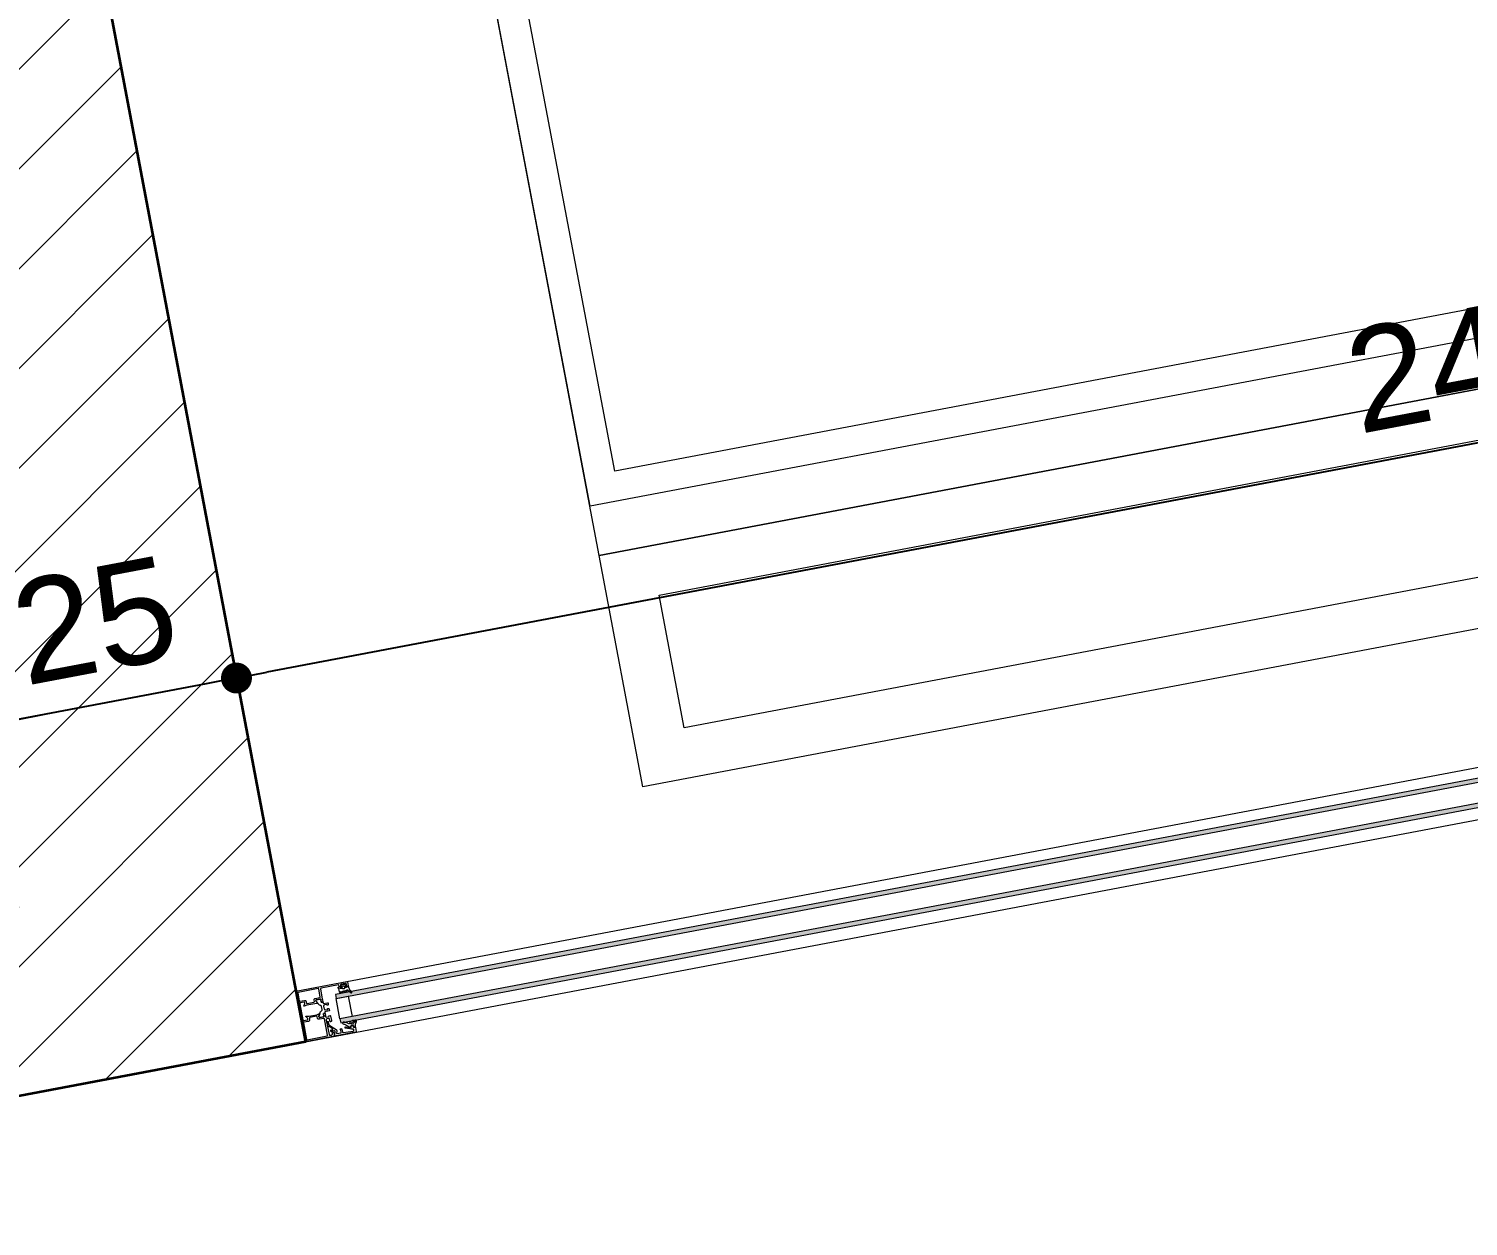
# Model space of a CAD drawing. Header units: centimetres. Extents: x 56941 to 84569, y -27946 to -11680.
# Drawn here: x 57811.7 to 57951.7, y -23895.2 to -23778.7 of the extents above; entities that cross this region are included whole.
import ezdxf

# ---------------------------------------------------------------- set-up
doc = ezdxf.new("R2010")
doc.units = ezdxf.units.CM
doc.header["$LTSCALE"] = 50.8
doc.header["$PDMODE"] = 1
doc.header["$PDSIZE"] = -2
doc.layers.get('0').update_dxf_attribs({"lineweight": 18})
for name, color, linetype, lineweight in [('0-PROJET-COTATIONS', 7, 'Continuous', 13), ('0-PROJET-DESSINS CRÉES', 7, 'Continuous', 9), ('0-PROJET-MENUISERIES EXT', 7, 'Continuous', 5), ('0-PROJET-MUR BETON', 7, 'Continuous', 35)]:
    doc.layers.add(name, color=color, linetype=linetype, lineweight=lineweight)
doc.styles.add('Helvetica', font='Helvetica')
doc.dimstyles.new('IS cotation 1_20ème', dxfattribs={"dimtxt": 10.08724, "dimasz": 3.007568, "dimexe": 1, "dimexo": 15.875, "dimgap": 3, "dimtad": 1, "dimdec": 1, "dimtxsty": 'Helvetica', "dimblk": 'DOT', "dimblk1": 'DOT', "dimblk2": 'DOT', "dimcen": 0, "dimdle": 10, "dimazin": 0, "dimtfac": 1, "dimtdec": 1, "dimtix": 1, "dimtmove": 0, "dimatfit": 0, "dimldrblk": 'VW_FILLEDARROW', "dimfxl": 0, "dimfrac": 2, "dimtolj": 1, "dimarcsym": 0})

# ---------------------------------------------------------------- blocks, each defined once
blk = doc.blocks.new('Groupe-210-1')
at = {"color": 7, "lineweight": 13, "flags": 128}
for points in [[(19023.37, -45960.05), (19023.39, -45960.15), (19023.42, -45960.34), (19023.42, -45960.35), (19023.41, -45960.37), (19023.4, -45960.37), (19023.3, -45960.39), (19023.28, -45960.39), (19023.27, -45960.38), (19023.27, -45960.37), (19023.22, -45960.13), (19023.21, -45960.11), (19023.2, -45960.1), (19023.18, -45960.09), (19023.16, -45960.09), (19022.78, -45960.16), (19022.76, -45960.17), (19022.75, -45960.19), (19022.74, -45960.2), (19022.74, -45960.22), (19022.75, -45960.29), (19022.93, -45960.5), (19022.94, -45960.51), (19022.94, -45960.51), (19022.93, -45960.52), (19022.93, -45960.52), (19022.92, -45960.52), (19022.63, -45960.53), (19021.87, -45960.67), (19021.6, -45960.77), (19021.6, -45960.78), (19021.59, -45960.77), (19021.58, -45960.77), (19021.58, -45960.76), (19021.58, -45960.76), (19021.67, -45960.5), (19021.66, -45960.43), (19021.65, -45960.41), (19021.64, -45960.4), (19021.62, -45960.39), (19021.6, -45960.39), (19021.22, -45960.46), (19021.2, -45960.47), (19021.18, -45960.48), (19021.18, -45960.5), (19021.18, -45960.52), (19021.22, -45960.75), (19021.44, -45961.9), (19021.48, -45962.14), (19021.49, -45962.16), (19021.51, -45962.17), (19021.52, -45962.18), (19021.54, -45962.18), (19021.93, -45962.11), (19021.94, -45962.1), (19021.96, -45962.09), (19021.97, -45962.07), (19021.97, -45962.05), (19021.95, -45961.98), (19021.77, -45961.77), (19021.77, -45961.76), (19021.77, -45961.76), (19021.77, -45961.75), (19021.78, -45961.75), (19021.78, -45961.75), (19022.07, -45961.74), (19022.84, -45961.6), (19023.11, -45961.5), (19023.11, -45961.5), (19023.12, -45961.5), (19023.12, -45961.5), (19023.12, -45961.51), (19023.12, -45961.51), (19023.03, -45961.77), (19023.05, -45961.84), (19023.05, -45961.86), (19023.07, -45961.88), (19023.09, -45961.88), (19023.1, -45961.88), (19023.49, -45961.81), (19023.51, -45961.8), (19023.52, -45961.79), (19023.53, -45961.77), (19023.53, -45961.75), (19023.48, -45961.52), (19023.48, -45961.5), (19023.49, -45961.49), (19023.51, -45961.48), (19023.61, -45961.46), (19023.62, -45961.46), (19023.63, -45961.47), (19023.64, -45961.49), (19023.68, -45961.67), (19023.67, -45961.68), (19023.66, -45961.69), (19023.66, -45961.7), (19023.67, -45961.75), (19023.68, -45961.76), (19023.69, -45961.77), (19023.69, -45961.77), (19023.7, -45961.8), (19023.71, -45961.82), (19023.72, -45961.83), (19023.74, -45961.84), (19023.76, -45961.84), (19024.03, -45961.79), (19024.02, -45961.71), (19024.12, -45961.69), (19024.13, -45961.69), (19024.15, -45961.7), (19024.16, -45961.7), (19024.17, -45961.72), (19024.18, -45961.73), (19024.26, -45962.17), (19024.26, -45962.2), (19024.26, -45962.22), (19024.25, -45962.24), (19024.24, -45962.26), (19024.22, -45962.27), (19024.2, -45962.28), (19024.18, -45962.29), (19024.13, -45962.3), (19024.08, -45962.05), (19024.08, -45962.03), (19024.07, -45962.01), (19024.05, -45962), (19024.03, -45961.98), (19024.01, -45961.98), (19023.99, -45961.97), (19023.97, -45961.97), (19023.84, -45962), (19023.82, -45962.01), (19023.8, -45962.02), (19023.78, -45962.03), (19023.77, -45962.05), (19023.76, -45962.07), (19023.76, -45962.09), (19023.76, -45962.12), (19024.03, -45963.52), (19024.03, -45963.54), (19024.04, -45963.56), (19024.06, -45963.58), (19024.08, -45963.59), (19024.1, -45963.6), (19024.12, -45963.6), (19024.14, -45963.6), (19024.27, -45963.58), (19024.29, -45963.57), (19024.31, -45963.56), (19024.33, -45963.54), (19024.34, -45963.52), (19024.35, -45963.5), (19024.35, -45963.48), (19024.35, -45963.46), (19024.32, -45963.28), (19024.38, -45963.27), (19024.5, -45963.36), (19024.57, -45963.69), (19021.72, -45964.23), (19021.67, -45963.97), (19021.34, -45962.25), (19021.34, -45962.22), (19021.03, -45960.6), (19021.01, -45960.5), (19020.84, -45959.59), (19020.79, -45959.32), (19025.75, -45958.38), (19025.77, -45958.38), (19025.79, -45958.39), (19025.8, -45958.4), (19025.81, -45958.42), (19025.88, -45958.81), (19025.88, -45958.83), (19025.87, -45958.85), (19025.86, -45958.86), (19025.84, -45958.87), (19025.71, -45958.9), (19025.69, -45958.9), (19025.68, -45958.89), (19025.66, -45958.87), (19025.66, -45958.86), (19025.65, -45958.81), (19025.74, -45958.79), (19025.72, -45958.64), (19025.71, -45958.62), (19025.69, -45958.59), (19025.68, -45958.58), (19025.65, -45958.57), (19025.63, -45958.56), (19025.6, -45958.56), (19025.21, -45958.64), (19025.18, -45958.64), (19025.16, -45958.66), (19025.14, -45958.68), (19025.13, -45958.7), (19025.13, -45958.73), (19025.13, -45958.75), (19025.16, -45958.9), (19025.25, -45958.88), (19025.26, -45958.93), (19025.26, -45958.95), (19025.26, -45958.97), (19025.24, -45958.98), (19025.22, -45958.99), (19024.97, -45959.04), (19024.95, -45959.04), (19024.93, -45959.03), (19024.92, -45959.02), (19024.91, -45959), (19024.91, -45958.98), (19024.91, -45958.96), (19024.91, -45958.94), (19024.93, -45958.93), (19024.95, -45958.92), (19024.97, -45958.91), (19024.99, -45958.91), (19025.01, -45958.89), (19025.01, -45958.87), (19025.01, -45958.86), (19024.99, -45958.74), (19024.99, -45958.72), (19024.97, -45958.71), (19024.95, -45958.7), (19024.93, -45958.7), (19023.27, -45959.01), (19023.25, -45959.02), (19023.23, -45959.03), (19023.21, -45959.05), (19023.2, -45959.08), (19023.19, -45959.1), (19023.19, -45959.13)], [(19022.63, -45960.04), (19022.66, -45960.03), (19022.69, -45960.02), (19023.13, -45959.93), (19023.15, -45959.93), (19023.16, -45959.91), (19023.17, -45959.9), (19023.17, -45959.88), (19023.03, -45959.11), (19023.02, -45959.09), (19023.01, -45959.08), (19022.99, -45959.07), (19022.97, -45959.07), (19021.02, -45959.44), (19021.01, -45959.45), (19020.99, -45959.46), (19020.98, -45959.48), (19020.98, -45959.5), (19021.13, -45960.26), (19021.14, -45960.28), (19021.15, -45960.29), (19021.17, -45960.3), (19021.19, -45960.3), (19021.63, -45960.22), (19021.66, -45960.22), (19021.7, -45960.22), (19021.73, -45960.23), (19021.76, -45960.25), (19021.78, -45960.28), (19021.79, -45960.31), (19021.8, -45960.34), (19021.83, -45960.47), (19021.84, -45960.48), (19021.85, -45960.5), (19021.87, -45960.51), (19021.89, -45960.51), (19022.56, -45960.38), (19022.57, -45960.37), (19022.59, -45960.36), (19022.59, -45960.34), (19022.6, -45960.32), (19022.57, -45960.19), (19022.57, -45960.16), (19022.57, -45960.13), (19022.59, -45960.1), (19022.6, -45960.07)], [(19022.69, -45960.02), (19023.13, -45959.93), (19023.15, -45959.93), (19023.16, -45959.91), (19023.17, -45959.9), (19023.17, -45959.88), (19023.03, -45959.11), (19023.02, -45959.09), (19023.01, -45959.08), (19022.99, -45959.07), (19022.97, -45959.07), (19021.02, -45959.44), (19021.01, -45959.45), (19020.99, -45959.46), (19020.98, -45959.48), (19020.98, -45959.5), (19021.13, -45960.26), (19021.14, -45960.28), (19021.15, -45960.29), (19021.17, -45960.3), (19021.19, -45960.3), (19021.63, -45960.22), (19021.66, -45960.22), (19021.7, -45960.22), (19021.73, -45960.23), (19021.76, -45960.25), (19021.78, -45960.28), (19021.79, -45960.31), (19021.8, -45960.34), (19021.83, -45960.47), (19021.84, -45960.48), (19021.85, -45960.5), (19021.87, -45960.51), (19021.89, -45960.51), (19022.56, -45960.38), (19022.57, -45960.37), (19022.59, -45960.36), (19022.59, -45960.34), (19022.6, -45960.32), (19022.57, -45960.19), (19022.57, -45960.16), (19022.57, -45960.13), (19022.59, -45960.1), (19022.6, -45960.07), (19022.63, -45960.04), (19022.66, -45960.03)], [(19023.51, -45961.48), (19023.49, -45961.49), (19023.48, -45961.5), (19023.48, -45961.52), (19023.53, -45961.75), (19023.53, -45961.77), (19023.52, -45961.79), (19023.51, -45961.8), (19023.49, -45961.81), (19023.14, -45961.88), (19023.11, -45961.87), (19023.09, -45961.86), (19023.06, -45961.85), (19023.05, -45961.82), (19023.04, -45961.8), (19023.04, -45961.77), (19023.04, -45961.74), (19023.17, -45961.37), (19023.18, -45961.33), (19023.2, -45961.3), (19023.23, -45961.28), (19023.31, -45961.21), (19023.33, -45961.19), (19023.34, -45961.17), (19023.35, -45961.14), (19023.35, -45961.11), (19023.28, -45960.79), (19023.28, -45960.77), (19023.26, -45960.75), (19023.24, -45960.73), (19023.22, -45960.72), (19023.11, -45960.68), (19023.08, -45960.67), (19023.05, -45960.65), (19023.03, -45960.62), (19022.77, -45960.32), (19022.76, -45960.3), (19022.75, -45960.27), (19022.75, -45960.24), (19022.75, -45960.21), (19022.77, -45960.19), (19022.79, -45960.17), (19022.81, -45960.16), (19023.16, -45960.09), (19023.18, -45960.09), (19023.2, -45960.1), (19023.21, -45960.11), (19023.22, -45960.13), (19023.27, -45960.37), (19023.27, -45960.38), (19023.28, -45960.39), (19023.3, -45960.39), (19023.38, -45960.38), (19023.4, -45960.38), (19023.42, -45960.38), (19023.43, -45960.4), (19023.44, -45960.42), (19023.46, -45960.52), (19023.88, -45960.44), (19023.9, -45960.44), (19023.92, -45960.45), (19023.93, -45960.46), (19023.94, -45960.48), (19023.95, -45960.56), (19023.95, -45960.59), (19023.95, -45960.61), (19023.94, -45960.64), (19023.92, -45960.65), (19023.9, -45960.67), (19023.83, -45960.7), (19023.81, -45960.61), (19023.58, -45960.65), (19023.56, -45960.66), (19023.54, -45960.67), (19023.52, -45960.69), (19023.51, -45960.71), (19023.5, -45960.74), (19023.5, -45960.76), (19023.56, -45961.06), (19023.57, -45961.08), (19023.58, -45961.11), (19023.6, -45961.12), (19023.62, -45961.14), (19023.65, -45961.14), (19023.68, -45961.14), (19023.9, -45961.1), (19023.88, -45961), (19023.96, -45961), (19023.99, -45961.01), (19024.01, -45961.02), (19024.03, -45961.04), (19024.04, -45961.06), (19024.05, -45961.09), (19024.07, -45961.17), (19024.07, -45961.19), (19024.06, -45961.2), (19024.05, -45961.22), (19024.03, -45961.23), (19023.61, -45961.31), (19023.63, -45961.41), (19023.63, -45961.43), (19023.62, -45961.45), (19023.6, -45961.46), (19023.59, -45961.47)], [(19023.87, -45963.65), (19023.88, -45963.64), (19023.88, -45963.63), (19023.88, -45963.61), (19023.58, -45962.01), (19023.57, -45961.99), (19023.56, -45961.98), (19023.54, -45961.97), (19023.52, -45961.97), (19023.08, -45962.05), (19023.04, -45962.05), (19023.01, -45962.05), (19022.98, -45962.04), (19022.95, -45962.02), (19022.93, -45961.99), (19022.91, -45961.96), (19022.9, -45961.93), (19022.88, -45961.8), (19022.87, -45961.79), (19022.86, -45961.77), (19022.84, -45961.77), (19022.82, -45961.76), (19022.15, -45961.89), (19022.13, -45961.9), (19022.12, -45961.91), (19022.11, -45961.93), (19022.11, -45961.95), (19022.13, -45962.08), (19022.14, -45962.11), (19022.13, -45962.14), (19022.12, -45962.18), (19022.1, -45962.2), (19022.08, -45962.23), (19022.05, -45962.24), (19022.01, -45962.25), (19021.57, -45962.34), (19021.55, -45962.34), (19021.54, -45962.36), (19021.53, -45962.38), (19021.53, -45962.4), (19021.84, -45964), (19021.84, -45964.01), (19021.85, -45964.02), (19021.86, -45964.03), (19021.88, -45964.04), (19021.89, -45964.04), (19023.84, -45963.67), (19023.85, -45963.66)], [(19023.58, -45962.01), (19023.57, -45961.99), (19023.56, -45961.98), (19023.54, -45961.97), (19023.52, -45961.97), (19023.08, -45962.05), (19023.04, -45962.05), (19023.01, -45962.05), (19022.98, -45962.04), (19022.95, -45962.02), (19022.93, -45961.99), (19022.91, -45961.96), (19022.9, -45961.93), (19022.88, -45961.8), (19022.87, -45961.79), (19022.86, -45961.77), (19022.84, -45961.77), (19022.82, -45961.76), (19022.15, -45961.89), (19022.13, -45961.9), (19022.12, -45961.91), (19022.11, -45961.93), (19022.11, -45961.95), (19022.13, -45962.08), (19022.14, -45962.11), (19022.13, -45962.14), (19022.12, -45962.18), (19022.1, -45962.2), (19022.08, -45962.23), (19022.05, -45962.24), (19022.01, -45962.25), (19021.57, -45962.34), (19021.55, -45962.34), (19021.54, -45962.36), (19021.53, -45962.38), (19021.53, -45962.4), (19021.84, -45964), (19021.84, -45964.01), (19021.85, -45964.02), (19021.86, -45964.03), (19021.88, -45964.04), (19021.89, -45964.04), (19023.84, -45963.67), (19023.85, -45963.66), (19023.87, -45963.65), (19023.88, -45963.64), (19023.88, -45963.63), (19023.88, -45963.61)], [(19024.97, -45963.41), (19025.17, -45963.38), (19025.19, -45963.37), (19025.2, -45963.35), (19025.21, -45963.34), (19025.21, -45963.32), (19025.16, -45963.08), (19025.1, -45963.09), (19025.13, -45963.02), (19025.14, -45963), (19025.15, -45962.98), (19025.17, -45962.97), (19025.19, -45962.96), (19025.21, -45962.96), (19025.24, -45962.97), (19025.26, -45962.98), (19025.27, -45963), (19025.28, -45963.02), (19025.34, -45963.3), (19025.34, -45963.31), (19025.36, -45963.33), (19025.37, -45963.33), (19025.39, -45963.34), (19026.36, -45963.2), (19026.39, -45963.19), (19026.41, -45963.17), (19026.43, -45963.15), (19026.44, -45963.12), (19026.44, -45963.1), (19026.43, -45963.07), (19026.42, -45963.04), (19026.4, -45963.02), (19026.38, -45963.01), (19026.35, -45963), (19026.32, -45963), (19026.27, -45963.01), (19026.26, -45963.02), (19026.26, -45963.02), (19026.25, -45963.01), (19026.26, -45963.02), (19026.25, -45963.01), (19025.62, -45962.91), (19025.62, -45962.91), (19025.6, -45962.9), (19025.59, -45962.89), (19025.58, -45962.87), (19025.58, -45962.84), (19025.58, -45962.82), (19025.58, -45962.8), (19025.6, -45962.79), (19025.61, -45962.78), (19025.63, -45962.78), (19025.63, -45962.78), (19026.12, -45962.86), (19026.12, -45962.86), (19026.14, -45962.86), (19026.16, -45962.85), (19026.17, -45962.84), (19026.18, -45962.82), (19026.18, -45962.8), (19026.17, -45962.73), (19026.17, -45962.71), (19026.17, -45962.69), (19026.19, -45962.68), (19026.21, -45962.67), (19026.3, -45962.65), (19026.32, -45962.65), (19026.34, -45962.66), (19026.35, -45962.67), (19026.36, -45962.69), (19026.38, -45962.79), (19026.39, -45962.81), (19026.4, -45962.82), (19026.42, -45962.83), (19026.44, -45962.83), (19026.54, -45962.81), (19026.56, -45962.81), (19026.57, -45962.82), (19026.59, -45962.83), (19026.6, -45962.85), (19026.67, -45963.24), (19026.67, -45963.26), (19026.66, -45963.28), (19026.65, -45963.3), (19026.63, -45963.3), (19024.57, -45963.69), (19024.55, -45963.59), (19024.56, -45963.59), (19024.58, -45963.58), (19024.59, -45963.57), (19024.6, -45963.55), (19024.62, -45963.28), (19024.62, -45963.25), (19024.61, -45963.22), (19024.59, -45963.2), (19024.57, -45963.18), (19024.55, -45963.17), (19024.52, -45963.17), (19024.49, -45963.17), (19024.23, -45963.25), (19024.22, -45963.25), (19024.21, -45963.24), (19024.19, -45963.15), (19024.19, -45963.13), (19024.2, -45963.12), (19024.21, -45963.1), (19024.23, -45963.09), (19024.35, -45963.06), (19024.36, -45963.05), (19024.38, -45963.04), (19024.38, -45963.02), (19024.38, -45963), (19024.37, -45962.98), (19024.36, -45962.97), (19024.01, -45962.73), (19024, -45962.73), (19023.99, -45962.73), (19023.98, -45962.74), (19023.96, -45962.78), (19023.95, -45962.79), (19023.95, -45962.79), (19023.94, -45962.79), (19023.94, -45962.79), (19023.94, -45962.78), (19023.88, -45962.46), (19023.88, -45962.45), (19023.88, -45962.44), (19023.89, -45962.43), (19023.9, -45962.4), (19023.9, -45962.38), (19023.88, -45962.27), (19023.88, -45962.26), (19023.88, -45962.25), (19023.89, -45962.25), (19023.9, -45962.24), (19023.91, -45962.24), (19023.92, -45962.25), (19023.93, -45962.25), (19023.93, -45962.26), (19023.97, -45962.46), (19023.98, -45962.5), (19024, -45962.55), (19024.03, -45962.59), (19024.07, -45962.62), (19024.11, -45962.64), (19024.71, -45963.05), (19024.74, -45963.07), (19024.76, -45963.1), (19024.77, -45963.13), (19024.78, -45963.16), (19024.78, -45963.19), (19024.76, -45963.39), (19024.76, -45963.41), (19024.77, -45963.42), (19024.79, -45963.43), (19024.8, -45963.44), (19024.82, -45963.44)], [(19026.58, -45962.79), (19026.59, -45962.78), (19026.6, -45962.77), (19026.61, -45962.76), (19026.61, -45962.66), (19026.61, -45962.58), (19026.61, -45962.52), (19026.62, -45962.47), (19026.64, -45962.41), (19026.66, -45962.36), (19026.69, -45962.31), (19026.7, -45962.3), (19026.71, -45962.27), (19026.71, -45962.25), (19026.71, -45962.22), (19026.7, -45962.19), (19026.69, -45962.17), (19026.67, -45962.15), (19026.64, -45962.13), (19026.62, -45962.12), (19026.59, -45962.12), (19026.56, -45962.12), (19026.4, -45962.16), (19026.37, -45962.16), (19026.34, -45962.17), (19026.31, -45962.18), (19026.09, -45962.3), (19026.06, -45962.32), (19026.05, -45962.34), (19026.04, -45962.36), (19026.03, -45962.38), (19026.03, -45962.41), (19026.04, -45962.43), (19026.04, -45962.45), (19026.03, -45962.47), (19026.02, -45962.49), (19026, -45962.5), (19025.98, -45962.5), (19025.96, -45962.5), (19025.95, -45962.49), (19025.88, -45962.45), (19025.81, -45962.42), (19025.74, -45962.39), (19025.67, -45962.37), (19025.59, -45962.35), (19025.52, -45962.34), (19025.47, -45962.34), (19025.45, -45962.34), (19025.44, -45962.34), (19025.42, -45962.34), (19025.4, -45962.34), (19025.38, -45962.35), (19025.36, -45962.37), (19025.35, -45962.38), (19025.34, -45962.4), (19025.34, -45962.43), (19025.35, -45962.45), (19025.36, -45962.46), (19025.38, -45962.48), (19025.47, -45962.51), (19025.57, -45962.54), (19025.66, -45962.59), (19025.74, -45962.64), (19025.82, -45962.69), (19025.87, -45962.72), (19025.95, -45962.78), (19026.04, -45962.83), (19026.1, -45962.86), (19026.11, -45962.86), (19026.12, -45962.86), (19026.13, -45962.85), (19026.14, -45962.85), (19026.14, -45962.84), (19026.14, -45962.83), (19026.12, -45962.72), (19026.12, -45962.7), (19026.13, -45962.69), (19026.14, -45962.69), (19026.15, -45962.68), (19026.36, -45962.64), (19026.38, -45962.64), (19026.39, -45962.65), (19026.4, -45962.66), (19026.4, -45962.67), (19026.4, -45962.76), (19026.41, -45962.77), (19026.42, -45962.78), (19026.43, -45962.79)], [(19026.4, -45962.47), (19026.38, -45962.49), (19026.36, -45962.5), (19026.34, -45962.51), (19026.25, -45962.53), (19026.23, -45962.53), (19026.21, -45962.52), (19026.19, -45962.51), (19026.17, -45962.5), (19026.16, -45962.48), (19026.16, -45962.45), (19026.16, -45962.43), (19026.17, -45962.41), (19026.18, -45962.39), (19026.2, -45962.38), (19026.42, -45962.25), (19026.43, -45962.24), (19026.45, -45962.23), (19026.47, -45962.22), (19026.57, -45962.19), (19026.59, -45962.19), (19026.61, -45962.19), (19026.62, -45962.2), (19026.64, -45962.22), (19026.64, -45962.24), (19026.64, -45962.25), (19026.63, -45962.27), (19026.62, -45962.28), (19026.6, -45962.29), (19026.55, -45962.31), (19026.51, -45962.34), (19026.47, -45962.37), (19026.44, -45962.41), (19026.41, -45962.45)]]:
    blk.add_lwpolyline(points, close=True, dxfattribs=at)
at = {"lineweight": 13}
for points in [[(19025.93, -45958.83, 0), (19025.92, -45958.82, 0), (19025.92, -45958.82, 0), (19025.91, -45958.81, 0), (19025.9, -45958.81, 0), (19025.9, -45958.8, 0), (19025.89, -45958.8, 0), (19025.88, -45958.8, 0), (19025.89, -45958.88, 0), (19025.73, -45958.91, 0), (19025.73, -45958.92, 0), (19025.73, -45958.93, 0), (19025.73, -45958.94, 0), (19025.72, -45958.95, 0), (19025.72, -45958.95, 0), (19025.71, -45958.96, 0), (19025.71, -45958.97, 0), (19025.7, -45958.97, 0), (19025.69, -45958.97, 0), (19025.68, -45958.97, 0), (19025.67, -45958.97, 0), (19025.66, -45958.97, 0), (19025.65, -45958.97, 0), (19025.65, -45958.96, 0), (19025.64, -45958.96, 0), (19025.64, -45958.95, 0), (19025.63, -45958.94, 0), (19025.63, -45958.93, 0), (19025.61, -45958.8, 0), (19025.64, -45958.8, 0), (19025.65, -45958.79, 0), (19025.66, -45958.79, 0), (19025.66, -45958.79, 0), (19025.67, -45958.78, 0), (19025.67, -45958.77, 0), (19025.67, -45958.77, 0), (19025.67, -45958.76, 0), (19025.67, -45958.75, 0), (19025.66, -45958.75, 0), (19025.66, -45958.74, 0), (19025.53, -45958.66, 0), (19025.53, -45958.66, 0), (19025.52, -45958.65, 0), (19025.51, -45958.65, 0), (19025.5, -45958.65, 0), (19025.24, -45958.7, 0), (19025.23, -45958.7, 0), (19025.22, -45958.71, 0), (19025.21, -45958.71, 0), (19025.21, -45958.72, 0), (19025.12, -45958.84, 0), (19025.12, -45958.85, 0), (19025.12, -45958.86, 0), (19025.12, -45958.86, 0), (19025.12, -45958.87, 0), (19025.12, -45958.88, 0), (19025.13, -45958.88, 0), (19025.13, -45958.89, 0), (19025.14, -45958.89, 0), (19025.15, -45958.89, 0), (19025.15, -45958.89, 0), (19025.19, -45958.88, 0), (19025.22, -45959.01, 0), (19025.22, -45959.02, 0), (19025.22, -45959.03, 0), (19025.21, -45959.04, 0), (19025.21, -45959.04, 0), (19025.21, -45959.05, 0), (19025.2, -45959.06, 0), (19025.19, -45959.06, 0), (19025.18, -45959.07, 0), (19025.18, -45959.07, 0), (19025.17, -45959.07, 0), (19025.16, -45959.07, 0), (19025.15, -45959.07, 0), (19025.14, -45959.06, 0), (19025.13, -45959.06, 0), (19025.13, -45959.05, 0), (19025.12, -45959.04, 0), (19025.12, -45959.04, 0), (19025.12, -45959.03, 0), (19024.95, -45959.06, 0), (19025.01, -45959.37, 0), (19025.09, -45959.45, 0), (19025.1, -45959.46, 0), (19025.11, -45959.46, 0), (19025.11, -45959.46, 0), (19025.12, -45959.47, 0), (19025.13, -45959.46, 0), (19025.14, -45959.46, 0), (19025.15, -45959.46, 0), (19025.15, -45959.45, 0), (19025.16, -45959.45, 0), (19025.16, -45959.44, 0), (19025.16, -45959.43, 0), (19025.17, -45959.36, 0), (19025.18, -45959.35, 0), (19025.18, -45959.35, 0), (19025.18, -45959.34, 0), (19025.19, -45959.33, 0), (19025.2, -45959.33, 0), (19025.21, -45959.33, 0), (19025.21, -45959.33, 0), (19025.22, -45959.33, 0), (19025.23, -45959.33, 0), (19025.24, -45959.33, 0), (19025.24, -45959.34, 0), (19025.25, -45959.35, 0), (19025.28, -45959.41, 0), (19025.29, -45959.41, 0), (19025.3, -45959.42, 0), (19025.3, -45959.42, 0), (19025.31, -45959.43, 0), (19025.32, -45959.43, 0), (19025.33, -45959.43, 0), (19025.33, -45959.42, 0), (19025.34, -45959.42, 0), (19025.35, -45959.42, 0), (19025.35, -45959.41, 0), (19025.36, -45959.4, 0), (19025.36, -45959.39, 0), (19025.37, -45959.32, 0), (19025.37, -45959.32, 0), (19025.38, -45959.31, 0), (19025.38, -45959.3, 0), (19025.39, -45959.3, 0), (19025.39, -45959.29, 0), (19025.4, -45959.29, 0), (19025.41, -45959.29, 0), (19025.42, -45959.29, 0), (19025.43, -45959.29, 0), (19025.43, -45959.3, 0), (19025.44, -45959.3, 0), (19025.44, -45959.31, 0), (19025.48, -45959.37, 0), (19025.49, -45959.38, 0), (19025.49, -45959.38, 0), (19025.5, -45959.39, 0), (19025.51, -45959.39, 0), (19025.51, -45959.39, 0), (19025.52, -45959.39, 0), (19025.53, -45959.39, 0), (19025.54, -45959.38, 0), (19025.54, -45959.38, 0), (19025.55, -45959.37, 0), (19025.55, -45959.37, 0), (19025.56, -45959.36, 0), (19025.57, -45959.29, 0), (19025.57, -45959.28, 0), (19025.57, -45959.27, 0), (19025.58, -45959.26, 0), (19025.58, -45959.26, 0), (19025.59, -45959.26, 0), (19025.6, -45959.25, 0), (19025.61, -45959.25, 0), (19025.62, -45959.25, 0), (19025.62, -45959.26, 0), (19025.63, -45959.26, 0), (19025.64, -45959.27, 0), (19025.64, -45959.27, 0), (19025.68, -45959.33, 0), (19025.68, -45959.34, 0), (19025.69, -45959.35, 0), (19025.7, -45959.35, 0), (19025.7, -45959.35, 0), (19025.71, -45959.35, 0), (19025.72, -45959.35, 0), (19025.73, -45959.35, 0), (19025.73, -45959.35, 0), (19025.74, -45959.34, 0), (19025.74, -45959.34, 0), (19025.75, -45959.33, 0), (19025.75, -45959.32, 0), (19025.75, -45959.31, 0), (19025.75, -45959.31, 0), (19025.74, -45959.24, 0), (19025.74, -45959.23, 0), (19025.74, -45959.22, 0), (19025.74, -45959.21, 0), (19025.74, -45959.2, 0), (19025.75, -45959.2, 0), (19025.75, -45959.19, 0), (19025.76, -45959.19, 0), (19025.77, -45959.18, 0), (19025.78, -45959.18, 0), (19025.79, -45959.18, 0), (19025.79, -45959.18, 0), (19025.8, -45959.18, 0), (19025.81, -45959.18, 0), (19025.82, -45959.19, 0), (19026.18, -45959.46, 0), (19026.18, -45959.46, 0), (19026.19, -45959.46, 0), (19026.2, -45959.46, 0), (19026.21, -45959.46, 0), (19026.21, -45959.46, 0), (19026.22, -45959.46, 0), (19026.23, -45959.45, 0), (19026.23, -45959.45, 0), (19026.24, -45959.44, 0), (19026.24, -45959.43, 0), (19026.24, -45959.43, 0), (19026.24, -45959.42, 0), (19026.24, -45959.41, 0), (19026.24, -45959.4, 0), (19026.23, -45959.4, 0), (19026.07, -45959.21, 0), (19026.06, -45959.19, 0), (19026.04, -45959.17, 0), (19026.03, -45959.15, 0), (19026.02, -45959.13, 0), (19026.01, -45959.11, 0), (19026, -45959.08, 0), (19025.99, -45959.06, 0), (19025.93, -45958.83, 0)], [(19025.51, -45958.82, 0), (19025.54, -45959.02, 0), (19025.55, -45959.03, 0), (19025.54, -45959.04, 0), (19025.54, -45959.05, 0), (19025.54, -45959.05, 0), (19025.53, -45959.06, 0), (19025.53, -45959.07, 0), (19025.52, -45959.07, 0), (19025.51, -45959.08, 0), (19025.5, -45959.08, 0), (19025.39, -45959.1, 0), (19025.38, -45959.1, 0), (19025.37, -45959.1, 0), (19025.36, -45959.1, 0), (19025.35, -45959.09, 0), (19025.35, -45959.09, 0), (19025.34, -45959.08, 0), (19025.33, -45959.08, 0), (19025.33, -45959.07, 0), (19025.33, -45959.06, 0), (19025.29, -45958.86, 0), (19025.29, -45958.86, 0), (19025.29, -45958.85, 0), (19025.29, -45958.84, 0), (19025.3, -45958.83, 0), (19025.3, -45958.82, 0), (19025.31, -45958.82, 0), (19025.31, -45958.81, 0), (19025.32, -45958.81, 0), (19025.33, -45958.81, 0), (19025.45, -45958.78, 0), (19025.46, -45958.78, 0), (19025.47, -45958.78, 0), (19025.47, -45958.79, 0), (19025.48, -45958.79, 0), (19025.49, -45958.79, 0), (19025.5, -45958.8, 0), (19025.5, -45958.81, 0), (19025.5, -45958.81, 0), (19025.51, -45958.82, 0)]]:
    blk.add_polyline3d(points, dxfattribs=at)
blk = doc.blocks.new('Groupe-211-1')
at = {"color": 7, "lineweight": 13, "flags": 128}
blk.add_lwpolyline([(19026.4, -45962.67), (19026.4, -45962.66), (19026.39, -45962.65), (19026.38, -45962.64), (19026.36, -45962.64)], dxfattribs=at)
blk.add_blockref('Groupe-210-1', (0, 0))
blk = doc.blocks.new('Groupe-261-1')
at = {"layer": '0-PROJET-DESSINS CRÉES', "color": 253, "linetype": 'Continuous', "lineweight": 5, "flags": 128}
for points in [[(19237.83, -45778.49), (19256.65, -45877.86), (19050.31, -45916.94), (19031.5, -45817.56)], [(19233.82, -45784.21), (19250.83, -45874), (19049.41, -45912.14), (19032.4, -45822.36)], [(19231.42, -45787.65), (19247.33, -45871.68), (19051.81, -45908.71), (19035.9, -45824.68)], [(19256.63, -45877.86), (19260.89, -45900.35), (19054.55, -45939.42), (19050.3, -45916.94)], [(19252.62, -45883.59), (19255.07, -45896.48), (19058.56, -45933.7), (19056.12, -45920.8)]]:
    blk.add_lwpolyline(points, close=True, dxfattribs=at)
blk = doc.blocks.new('_DOT')
at = {"color": 0, "linetype": 'ByBlock', "lineweight": -2}
blk.add_line((-0.5, 0), (-1, 0), dxfattribs=at)
at = {"color": 0, "linetype": 'ByBlock', "const_width": 0.5}
blk.add_lwpolyline([(-0.25, 0, 1), (0.25, 0, 1)], format="xyb", close=True, dxfattribs=at)
blk = doc.blocks.new('*D465')
at = {"layer": '0-PROJET-COTATIONS', "color": 0, "linetype": 'Continuous', "lineweight": -2}
for p, q in [((57805.62, -23837.31), (57807.55, -23847.52)), ((57810.32, -23845.98), (57813.27, -23845.42)), ((57807.36, -23846.54), (57801.49, -23847.65)), ((57798.53, -23848.21), (57795.58, -23848.77)), ((57802.43, -23852.65), (57801.67, -23848.64))]:
    blk.add_line(p, q, dxfattribs=at)
at = {"layer": 'Defpoints', "color": 0}
for p in [(57802.66, -23821.72), (57799.48, -23837.05), (57801.49, -23847.65)]:
    blk.add_point(p, dxfattribs=at)
at = {"layer": '0-PROJET-COTATIONS', "color": 0, "lineweight": -2, "xscale": 3.007568359375, "yscale": 3.007568359375, "zscale": 3.007568359375}
for p, rotation in [((57807.36, -23846.54), 190.7235947438753), ((57801.49, -23847.65), 10.72359474387533)]:
    blk.add_blockref('_DOT', p, dxfattribs=dict(at, rotation=rotation))
at = {"layer": '0-PROJET-COTATIONS', "color": 0, "lineweight": 5, "insert": (57802.93, -23839.19), "char_height": 10.087, "attachment_point": 5, "rotation": 10.7236, "style": 'Helvetica'}
blk.add_mtext('\\A1;6', dxfattribs=at)
blk = doc.blocks.new('VW_FILLEDARROW')
at = {"linetype": 'Continuous', "lineweight": 0}
blk.add_hatch(color=0, dxfattribs=at).paths.add_polyline_path([(-10.557, 2.829), (0, 0), (-10.557, -2.829)])
at = {"color": 0, "linetype": 'Continuous', "lineweight": 5, "flags": 128}
blk.add_lwpolyline([(-10.557, 2.829), (0, 0), (-10.557, -2.829)], close=True, dxfattribs=at)
blk = doc.blocks.new('*D466')
at = {"layer": '0-PROJET-COTATIONS', "color": 0, "linetype": 'Continuous', "lineweight": -2}
for p, q in [((57830.07, -23832.06), (57832.11, -23842.87)), ((57805.62, -23837.31), (57807.55, -23847.52)), ((57828.97, -23842.45), (57810.32, -23845.98))]:
    blk.add_line(p, q, dxfattribs=at)
at = {"layer": 'Defpoints', "color": 0}
for p in [(57826.88, -23815.25), (57802.66, -23821.72), (57807.36, -23846.54)]:
    blk.add_point(p, dxfattribs=at)
at = {"layer": '0-PROJET-COTATIONS', "color": 0, "lineweight": -2, "xscale": 3.007568359375, "yscale": 3.007568359375, "zscale": 3.007568359375}
for p, rotation in [((57831.93, -23841.89), 10.72359474388938), ((57807.36, -23846.54), 190.7235947438894)]:
    blk.add_blockref('_DOT', p, dxfattribs=dict(at, rotation=rotation))
at = {"layer": '0-PROJET-COTATIONS', "color": 0, "lineweight": 5, "insert": (57818.15, -23836.31), "char_height": 10.087, "attachment_point": 5, "rotation": 10.7236, "style": 'Helvetica'}
blk.add_mtext('\\A1;25', dxfattribs=at)
blk = doc.blocks.new('*D467')
at = {"layer": '0-PROJET-COTATIONS', "color": 0, "linetype": 'Continuous', "lineweight": -2}
for p, q in [((58071.65, -23780.93), (58074.31, -23794.97)), ((58071.54, -23796.51), (57834.88, -23841.33)), ((57830.07, -23832.06), (57832.11, -23842.87))]:
    blk.add_line(p, q, dxfattribs=at)
at = {"layer": 'Defpoints', "color": 0}
for p in [(58074.6, -23796.53), (57826.88, -23815.25), (57831.93, -23841.89)]:
    blk.add_point(p, dxfattribs=at)
at = {"layer": '0-PROJET-COTATIONS', "color": 0, "lineweight": -2, "xscale": 3.007568359375, "yscale": 3.007568359375, "zscale": 3.007568359375}
for p, rotation in [((58074.5, -23795.95), 10.72359474388749), ((57831.93, -23841.89), 190.7235947438875)]:
    blk.add_blockref('_DOT', p, dxfattribs=dict(at, rotation=rotation))
at = {"layer": '0-PROJET-COTATIONS', "color": 0, "lineweight": 5, "insert": (57951.71, -23811.02), "char_height": 10.087, "attachment_point": 5, "rotation": 10.7236, "style": 'Helvetica'}
blk.add_mtext('\\A1;247', dxfattribs=at)

msp = doc.modelspace()

# ---------------------------------------------------------------- hatches: boundary and pattern name
at = {"layer": '0-PROJET-MENUISERIES EXT', "linetype": 'Continuous', "lineweight": 0}
for points in [[(58078.83, -23827.75), (57841.55, -23872.68), (57841.62, -23873.07), (58078.91, -23828.13)], [(58079.28, -23830.11), (57841.99, -23875.05), (57842.07, -23875.43), (58079.35, -23830.5)]]:
    msp.add_hatch(color=254, dxfattribs=at).paths.add_polyline_path(points)
at = {"layer": '0-PROJET-MUR BETON', "linetype": 'Continuous', "lineweight": 5}
h = msp.add_hatch(dxfattribs=at)
h.set_pattern_fill('hachure A', style=0, pattern_type=2)
h.set_pattern_definition([(45, (38816.9114, 22086.9576), (5.2916667, -4.4097222), [])])
h.paths.add_polyline_path([(57810.71, -23864.23), (57787.64, -23742.37), (57717.44, -23755.67), (57714.09, -23737.98), (57786.23, -23724.32), (57808.85, -23720.04), (57838.63, -23877.28), (57743.87, -23895.22), (57740.52, -23877.52)])

# ---------------------------------------------------------------- linework, layer by layer
at = {"layer": '0-PROJET-MENUISERIES EXT'}
for p, q in [((57837.7, -23872.36), (58077.44, -23826.96)), ((57838.63, -23877.28), (58078.37, -23831.87))]:
    msp.add_line(p, q, dxfattribs=at)
at = {"layer": '0-PROJET-MENUISERIES EXT', "lineweight": 9, "flags": 128}
for points in [[(58078.83, -23827.75), (57841.55, -23872.68), (57841.62, -23873.07), (58078.91, -23828.13)], [(58079.28, -23830.11), (57841.99, -23875.05), (57842.07, -23875.43), (58079.35, -23830.5)], [(57843.17, -23874.82), (57841.99, -23875.05), (57841.62, -23873.07), (57842.8, -23872.85)]]:
    msp.add_lwpolyline(points, close=True, dxfattribs=at)
at = {"layer": '0-PROJET-MUR BETON', "flags": 128}
msp.add_lwpolyline([(57810.71, -23864.23), (57787.64, -23742.37), (57717.44, -23755.67), (57714.09, -23737.98), (57786.23, -23724.32), (57808.85, -23720.04), (57838.63, -23877.28), (57743.87, -23895.22), (57740.52, -23877.52)], close=True, dxfattribs=at)

# ---------------------------------------------------------------- block references
at = {"color": 7}
msp.add_blockref('Groupe-211-1', (38816.91, 22086.96), dxfattribs=at)
at = {"layer": '0-PROJET-DESSINS CRÉES', "color": 253}
msp.add_blockref('Groupe-261-1', (38816.91, 22086.96), dxfattribs=at)

# ---------------------------------------------------------------- dimensions: what is measured, and where the dimension line sits
at = {"layer": '0-PROJET-COTATIONS', "color": 7, "linetype": 'Continuous', "lineweight": 5}
for base, p1, p2, picture, middle in [((57831.93, -23841.89), (58074.6, -23796.53), (57826.88, -23815.25), '*D467', (57951.71, -23811.02)), ((57807.36, -23846.54), (57826.88, -23815.25), (57802.66, -23821.72), '*D466', (57818.15, -23836.31)), ((57801.49, -23847.65), (57802.66, -23821.72), (57799.48, -23837.05), '*D465', (57802.93, -23839.19))]:
    dim = msp.add_linear_dim(base=base, p1=p1, p2=p2, angle=10.7236, dimstyle='IS cotation 1_20ème', override={"dimtxt": 10.08724, "dimdec": 0, "dimpost": '<>', "dimtxsty": 'Helvetica', "dimtmove": 2}, dxfattribs=at)
    dim.commit()
    dim.dimension.update_dxf_attribs({"geometry": picture, "text_midpoint": middle})

doc.saveas('drawing.dxf')
